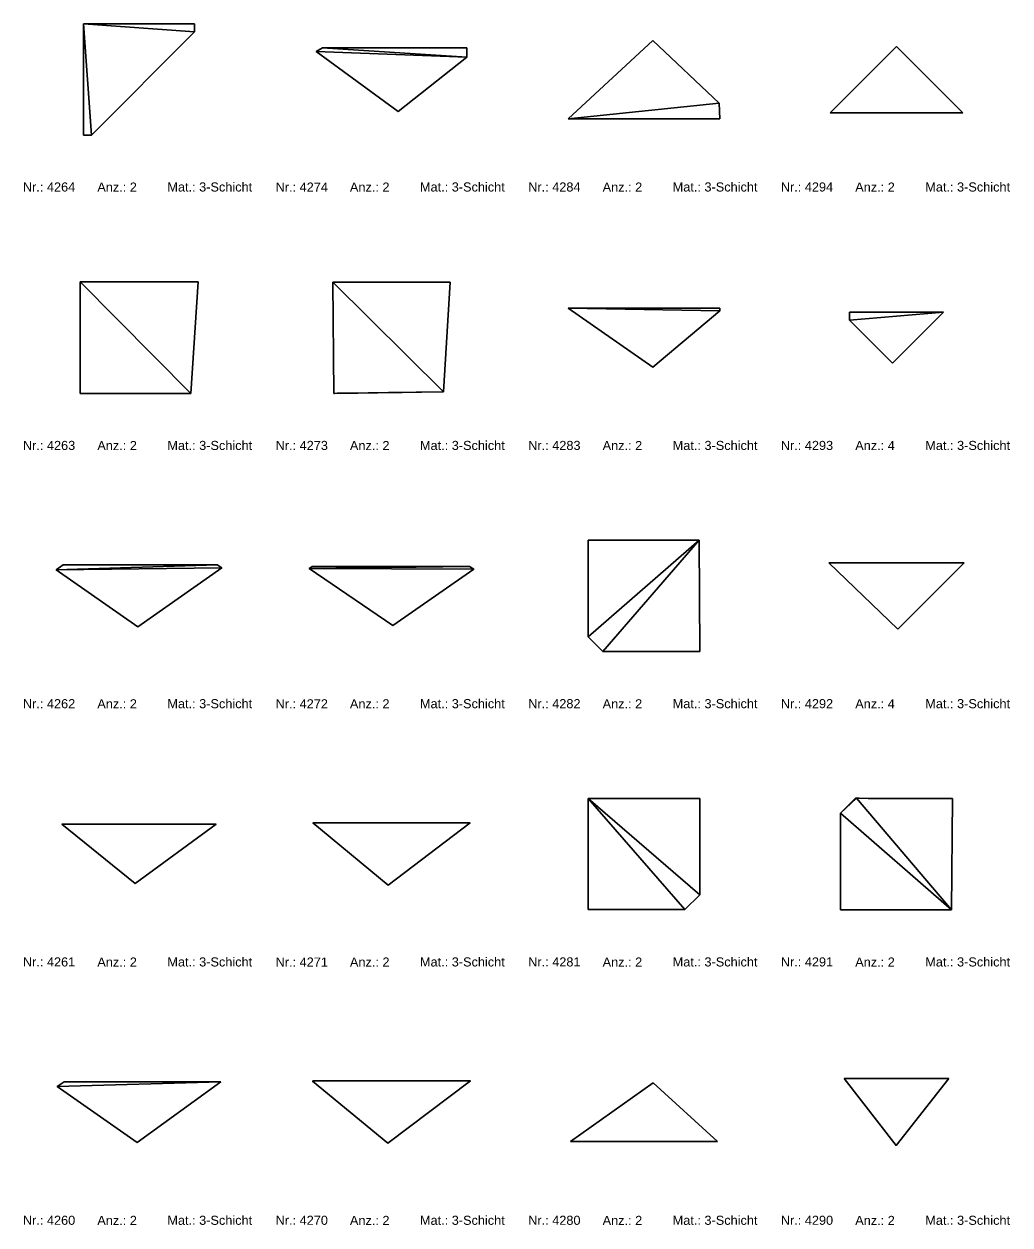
# Model space of a CAD drawing. Header units: millimetres. Extents: x -1099 to 66227, y -20588 to 1633.
# Drawn here: x 57441 to 66227, y -20588 to -9887 of the extents above; entities that cross this region are included whole.
import ezdxf

# ---------------------------------------------------------------- set-up
doc = ezdxf.new("R2010")
doc.units = ezdxf.units.MM
doc.header["$LTSCALE"] = 12.5
doc.layers.add('CURVES', color=1, linetype='Continuous', true_color=0xff0000)
doc.layers.add('TEXT', color=1, linetype='Continuous', true_color=0xff0000)
doc.styles.add('ARIAL_REGULAR', font='arial.ttf')

msp = doc.modelspace()

# ---------------------------------------------------------------- texts
at = {"layer": 'TEXT', "attachment_point": 7, "style": 'ARIAL_REGULAR'}
for s, insert, char_height, width in [('Nr.: 4264', (57431, -11381), 81.1, 1078.73), ('Anz.: 2', (58094, -11381), 81.1, 853.81), ('Mat.: 3-Schicht', (58718, -11381), 81.15, 1665.28), ('Nr.: 4274', (59683, -11381), 81.1, 1078.73), ('Anz.: 2', (60345, -11381), 81.1, 853.81), ('Mat.: 3-Schicht', (60969, -11381), 81.15, 1665.28), ('Nr.: 4284', (61934, -11381), 81.1, 1078.73), ('Anz.: 2', (62597, -11381), 81.1, 853.81), ('Mat.: 3-Schicht', (63221, -11381), 81.15, 1665.28), ('Nr.: 4294', (64185, -11381), 81.1, 1078.73), ('Anz.: 2', (64848, -11381), 81.1, 853.81), ('Mat.: 3-Schicht', (65472, -11381), 81.15, 1665.28), ('Nr.: 4263', (57431, -13684), 81.1, 1079.61), ('Anz.: 2', (58094, -13684), 81.1, 853.81), ('Mat.: 3-Schicht', (58718, -13684), 81.15, 1665.28), ('Nr.: 4273', (59683, -13684), 81.1, 1079.61), ('Anz.: 2', (60345, -13684), 81.1, 853.81), ('Mat.: 3-Schicht', (60969, -13684), 81.15, 1665.28), ('Nr.: 4283', (61934, -13684), 81.1, 1079.61), ('Anz.: 2', (62597, -13684), 81.1, 853.81), ('Mat.: 3-Schicht', (63221, -13684), 81.15, 1665.28), ('Nr.: 4293', (64185, -13684), 81.1, 1079.61), ('Anz.: 4', (64848, -13684), 81.1, 854.69), ('Mat.: 3-Schicht', (65472, -13684), 81.15, 1665.28), ('Nr.: 4262', (57431, -15985), 81.1, 1077.85), ('Anz.: 2', (58094, -15985), 81.1, 853.81), ('Mat.: 3-Schicht', (58718, -15985), 81.15, 1665.28), ('Nr.: 4272', (59683, -15985), 81.1, 1077.85), ('Anz.: 2', (60345, -15985), 81.1, 853.81), ('Mat.: 3-Schicht', (60969, -15985), 81.15, 1665.28), ('Nr.: 4282', (61934, -15985), 81.1, 1077.85), ('Anz.: 2', (62597, -15985), 81.1, 853.81), ('Mat.: 3-Schicht', (63221, -15985), 81.15, 1665.28), ('Nr.: 4292', (64185, -15985), 81.1, 1077.85), ('Anz.: 4', (64848, -15985), 81.1, 854.69), ('Mat.: 3-Schicht', (65472, -15985), 81.15, 1665.28), ('Nr.: 4261', (57431, -18286), 81.1, 1048.74), ('Anz.: 2', (58094, -18286), 81.1, 853.81), ('Mat.: 3-Schicht', (58718, -18286), 81.15, 1665.28), ('Nr.: 4271', (59683, -18286), 81.1, 1048.74), ('Anz.: 2', (60345, -18286), 81.1, 853.81), ('Mat.: 3-Schicht', (60969, -18286), 81.15, 1665.28), ('Nr.: 4281', (61934, -18286), 81.1, 1048.74), ('Anz.: 2', (62597, -18286), 81.1, 853.81), ('Mat.: 3-Schicht', (63221, -18286), 81.15, 1665.28), ('Nr.: 4291', (64185, -18286), 81.1, 1048.74), ('Anz.: 2', (64848, -18286), 81.1, 853.81), ('Mat.: 3-Schicht', (65472, -18286), 81.15, 1665.28), ('Nr.: 4260', (57431, -20588), 81.1, 1079.61), ('Anz.: 2', (58094, -20588), 81.1, 853.81), ('Mat.: 3-Schicht', (58718, -20588), 81.15, 1665.28), ('Nr.: 4270', (59683, -20588), 81.1, 1079.61), ('Anz.: 2', (60345, -20588), 81.1, 853.81), ('Mat.: 3-Schicht', (60969, -20588), 81.15, 1665.28), ('Nr.: 4280', (61934, -20588), 81.1, 1079.61), ('Anz.: 2', (62597, -20588), 81.1, 853.81), ('Mat.: 3-Schicht', (63221, -20588), 81.15, 1665.28), ('Nr.: 4290', (64185, -20588), 81.1, 1079.61), ('Anz.: 2', (64848, -20588), 81.1, 853.81), ('Mat.: 3-Schicht', (65472, -20588), 81.15, 1665.28)]:
    msp.add_mtext(s, dxfattribs=dict(at, insert=insert, char_height=char_height, width=width))

# ---------------------------------------------------------------- meshes
at = {"layer": 'CURVES'}
mesh = msp.add_polyface(dxfattribs=at)
corners = [(58961, -9887), (57970, -9887), (57970, -9887, 100), (58961, -9887, 100), (57970, -9887, 100), (57970, -9887), (57970, -10878), (57970, -10878, 100), (57970, -10878, 100), (57970, -10878), (58041, -10878), (58041, -10878, 100), (58041, -10878, 100), (58041, -10878), (58961, -9958), (58961, -9958, 100), (58961, -9887), (58961, -9887, 100), (58961, -9958, 100), (58961, -9958), (57970, -9887), (58961, -9887), (57970, -10878), (58041, -10878), (58961, -9958), (58961, -9887, 100), (57970, -9887, 100), (57970, -10878, 100), (58041, -10878, 100), (58961, -9958, 100)]
mesh.append_faces([[corners[k] for k in face] for face in [(0, 1, 2, 3), (5, 6, 7, 4), (11, 8, 9, 10), (15, 12, 13, 14), (17, 18, 19, 16), (20, 23, 22, 22), (21, 24, 20, 20), (23, 20, 24, 24), (28, 26, 27, 27), (26, 29, 25, 25), (28, 29, 26, 26)]])
mesh = msp.add_polyface(dxfattribs=at)
corners = [(63636, -10594), (63043, -10034), (63043, -10034, 100), (63636, -10594, 100), (63043, -10034, 100), (63043, -10034), (62290, -10731), (62290, -10731, 100), (62290, -10731, 100), (62290, -10731), (63642, -10731), (63642, -10731, 100), (63636, -10594), (63636, -10594, 100), (63642, -10731, 100), (63642, -10731), (63043, -10034), (63636, -10594), (62290, -10731), (63642, -10731), (63636, -10594, 100), (63043, -10034, 100), (62290, -10731, 100), (63642, -10731, 100)]
mesh.append_faces([[corners[k] for k in face] for face in [(0, 1, 2, 3), (7, 4, 5, 6), (8, 9, 10, 11), (13, 14, 15, 12), (17, 19, 18, 18), (18, 16, 17, 17), (20, 21, 22, 22), (22, 23, 20, 20)]])
mesh = msp.add_polyface(dxfattribs=at)
corners = [(61388, -10100), (60101, -10100), (60101, -10100, 100), (61388, -10100, 100), (60101, -10100, 100), (60101, -10100), (60044, -10132), (60044, -10132, 100), (60044, -10132, 100), (60044, -10132), (60774, -10666), (60774, -10666, 100), (60774, -10666, 100), (60774, -10666), (61388, -10183), (61388, -10183, 100), (61388, -10100), (61388, -10100, 100), (61388, -10183, 100), (61388, -10183), (60101, -10100), (61388, -10100), (60044, -10132), (60774, -10666), (61388, -10183), (61388, -10100, 100), (60101, -10100, 100), (60044, -10132, 100), (60774, -10666, 100), (61388, -10183, 100)]
mesh.append_faces([[corners[k] for k in face] for face in [(3, 0, 1, 2), (7, 4, 5, 6), (8, 9, 10, 11), (15, 12, 13, 14), (17, 18, 19, 16), (22, 24, 23, 23), (24, 20, 21, 21), (22, 20, 24, 24), (29, 26, 27, 27), (26, 29, 25, 25), (28, 29, 27, 27)]])
mesh = msp.add_polyface(dxfattribs=at)
corners = [(65216, -10087), (65215, -10087), (65215, -10087, 100), (65216, -10087, 100), (65215, -10087, 100), (65215, -10087), (64624, -10678), (64624, -10678, 100), (64624, -10678, 100), (64624, -10678), (65807, -10678), (65807, -10678, 100), (65216, -10087), (65216, -10087, 100), (65807, -10678, 100), (65807, -10678), (65215, -10087), (65216, -10087), (64624, -10678), (65807, -10678), (65216, -10087, 100), (65215, -10087, 100), (64624, -10678, 100), (65807, -10678, 100)]
mesh.append_faces([[corners[k] for k in face] for face in [(3, 0, 1, 2), (7, 4, 5, 5), (5, 6, 7, 7), (9, 10, 11, 8), (13, 14, 15, 12), (19, 18, 16, 17), (20, 21, 22, 22), (22, 23, 20, 20)]])
mesh = msp.add_polyface(dxfattribs=at)
corners = [(58992, -12186), (57940, -12186), (57940, -12186, 100), (58992, -12186, 100), (57940, -12186, 100), (57940, -12186), (57940, -13179), (57940, -13179, 100), (57940, -13179, 100), (57940, -13179), (58926, -13179), (58926, -13179, 100), (58992, -12186), (58992, -12186, 100), (58926, -13179, 100), (58926, -13179), (57940, -12186), (58992, -12186), (57940, -13179), (58926, -13179), (58992, -12186, 100), (57940, -12186, 100), (57940, -13179, 100), (58926, -13179, 100)]
mesh.append_faces([[corners[k] for k in face] for face in [(3, 0, 1, 2), (4, 5, 6, 7), (8, 9, 10, 11), (13, 14, 15, 12), (16, 19, 18, 18), (19, 16, 17, 17), (22, 23, 20, 21)]])
mesh = msp.add_polyface(dxfattribs=at)
corners = [(61239, -12187), (60193, -12187), (60193, -12187, 100), (61239, -12187, 100), (60193, -12187, 100), (60193, -12187), (60201, -13179), (60201, -13179, 100), (60201, -13179), (60201, -13179, 100), (61180, -13165), (61180, -13165, 100), (60690, -13172, 50), (60202, -13179, 50), (60202, -13179), (60202, -13179, 25), (60201, -13179, 50), (60201, -13179, 25), (60201, -13179, 12), (60201, -13179, 25), (60201, -13179, 12), (60201, -13179, 6), (60201, -13179, 12), (60201, -13179, 6), (60690, -13172, 25), (60324, -13177, 50), (60324, -13177, 25), (60935, -13169, 50), (60324, -13177, 12), (60202, -13179, 25), (60202, -13179, 12), (60202, -13179, 12), (60324, -13177, 6), (60232, -13178, 12), (60202, -13179, 6), (60232, -13178, 6), (60690, -13172, 12), (60507, -13175, 25), (60507, -13175, 12), (60935, -13169, 25), (60812, -13170, 50), (60812, -13170, 25), (60232, -13178, 3), (60202, -13179, 6), (60202, -13179, 3), (60202, -13179, 3), (60202, -13179, 12), (60202, -13179, 6), (60202, -13179, 6), (60202, -13179, 25), (60202, -13179, 12), (60232, -13178, 2), (60209, -13179, 3), (60202, -13179, 2), (60209, -13179, 2), (60324, -13177, 3), (60278, -13178, 6), (60278, -13178, 3), (60507, -13175, 6), (60415, -13176, 12), (60415, -13176, 6), (60202, -13179, 100), (60690, -13172, 75), (60202, -13179, 75), (60324, -13177, 75), (60324, -13177, 88), (60202, -13179, 88), (60202, -13179, 75), (60202, -13179, 88), (60201, -13179, 75), (60324, -13177, 94), (60202, -13179, 94), (60232, -13178, 88), (60232, -13178, 94), (60690, -13172, 88), (60507, -13175, 75), (60507, -13175, 88), (60935, -13169, 75), (60812, -13170, 75), (60232, -13178, 97), (60202, -13179, 97), (60202, -13179, 94), (60202, -13179, 97), (60202, -13179, 94), (60202, -13179, 88), (60202, -13179, 94), (60201, -13179, 88), (60202, -13179, 75), (60202, -13179, 88), (60232, -13178, 98), (60202, -13179, 98), (60209, -13179, 97), (60209, -13179, 98), (60324, -13177, 97), (60278, -13178, 94), (60278, -13178, 97), (60507, -13175, 94), (60415, -13176, 88), (60415, -13176, 94), (60201, -13179, 75), (60201, -13179, 88), (60201, -13179, 94), (60201, -13179, 88), (60201, -13179, 94), (61239, -12187), (61239, -12187, 100), (61180, -13165, 100), (61180, -13165), (60193, -12187), (61239, -12187), (60201, -13179), (61180, -13165), (60202, -13179), (61239, -12187, 100), (60193, -12187, 100), (60201, -13179, 100), (60202, -13179, 100), (61180, -13165, 100)]
mesh.append_faces([[corners[k] for k in face] for face in [(2, 3, 0, 1), (5, 6, 7, 4), (98, 70, 65, 97), (96, 98, 97, 76), (97, 65, 64, 64), (75, 76, 97, 97), (64, 75, 97, 97), (74, 76, 75, 62), (95, 79, 73, 94), (93, 95, 94, 70), (92, 90, 82, 91), (89, 92, 91, 79), (82, 80, 71, 81), (91, 82, 81, 81), (73, 79, 91, 91), (81, 73, 91, 91), (81, 71, 68, 68), (72, 73, 81, 81), (68, 72, 81, 81), (94, 73, 72, 72), (65, 70, 94, 94), (72, 65, 94, 94), (85, 83, 66, 84), (71, 85, 84, 68), (84, 66, 63, 63), (67, 68, 84, 84), (63, 67, 84, 84), (72, 68, 67, 67), (64, 65, 72, 72), (67, 64, 72, 72), (67, 63, 13, 13), (25, 64, 67, 67), (13, 25, 67, 67), (75, 64, 25, 25), (12, 62, 75, 75), (25, 12, 75, 75), (88, 86, 69, 87), (66, 88, 87, 63), (101, 103, 102, 100), (86, 100, 99, 69), (87, 69, 16, 16), (13, 63, 87, 87), (16, 13, 87, 87), (49, 15, 13, 13), (16, 17, 49, 49), (13, 16, 49, 49), (17, 19, 20, 18), (20, 22, 23, 21), (15, 49, 50, 30), (49, 17, 18, 50), (37, 24, 12, 12), (25, 26, 37, 37), (12, 25, 37, 37), (29, 26, 25, 25), (13, 15, 29, 29), (25, 13, 29, 29), (33, 28, 26, 26), (29, 31, 33, 33), (26, 29, 33, 33), (46, 31, 29, 29), (15, 30, 46, 46), (29, 15, 46, 46), (31, 46, 48, 34), (46, 30, 47, 48), (56, 32, 28, 28), (33, 35, 56, 56), (28, 33, 56, 56), (43, 35, 33, 33), (31, 34, 43, 43), (33, 31, 43, 43), (52, 42, 35, 35), (43, 45, 52, 52), (35, 43, 52, 52), (43, 34, 44, 45), (42, 52, 54, 51), (52, 45, 53, 54), (32, 56, 57, 55), (56, 35, 42, 57), (24, 37, 38, 36), (59, 38, 37, 37), (26, 28, 59, 59), (37, 26, 59, 59), (38, 59, 60, 58), (59, 28, 32, 60), (78, 62, 12, 40), (77, 78, 40, 27), (27, 40, 41, 39), (40, 12, 24, 41), (22, 8, 23, 23), (21, 23, 8, 8), (47, 21, 8, 14), (22, 102, 9, 8), (22, 20, 19, 19), (18, 20, 21, 21), (16, 19, 17, 17), (21, 47, 50, 18), (102, 22, 19, 99), (44, 48, 47, 47), (14, 53, 44, 44), (44, 53, 45, 45), (47, 14, 44, 44), (30, 50, 47, 47), (44, 34, 48, 48), (99, 100, 102, 102), (99, 16, 69, 69), (99, 19, 16, 16), (101, 9, 103, 103), (102, 103, 9, 9), (100, 86, 101, 101), (101, 83, 61, 9), (83, 86, 88, 88), (88, 66, 83, 83), (101, 86, 83, 83), (80, 85, 71, 71), (80, 61, 83, 83), (83, 85, 80, 80), (82, 90, 80, 80), (51, 54, 14, 14), (57, 42, 51, 51), (51, 14, 55, 55), (51, 55, 57, 57), (55, 60, 32, 32), (60, 55, 58, 58), (55, 14, 10, 10), (36, 38, 58, 58), (39, 36, 10, 10), (58, 10, 36, 36), (10, 58, 55, 55), (36, 41, 24, 24), (10, 27, 39, 39), (39, 41, 36, 36), (27, 10, 11, 11), (89, 79, 95, 95), (98, 93, 70, 70), (89, 95, 93, 93), (80, 90, 61, 61), (92, 61, 90, 90), (61, 92, 89, 89), (93, 61, 89, 89), (61, 93, 11, 11), (78, 74, 62, 62), (77, 74, 78, 78), (93, 96, 11, 11), (96, 74, 11, 11), (77, 11, 74, 74), (96, 76, 74, 74), (98, 96, 93, 93), (11, 77, 27, 27), (14, 54, 53, 53), (107, 104, 105, 106), (108, 112, 110, 110), (109, 111, 108, 108), (112, 108, 111, 111), (116, 114, 115, 115), (114, 117, 113, 113), (116, 117, 114, 114)]])
mesh = msp.add_polyface(dxfattribs=at)
corners = [(63640, -12420), (62291, -12420), (62291, -12420, 100), (63640, -12420, 100), (62291, -12420, 100), (62291, -12420), (63044, -12945), (63044, -12945, 100), (63044, -12945, 100), (63044, -12945), (63640, -12444), (63640, -12444, 100), (63640, -12420), (63640, -12420, 100), (63640, -12444, 100), (63640, -12444), (62291, -12420), (63640, -12420), (63044, -12945), (63640, -12444), (63640, -12420, 100), (62291, -12420, 100), (63044, -12945, 100), (63640, -12444, 100)]
mesh.append_faces([[corners[k] for k in face] for face in [(3, 0, 1, 2), (7, 4, 5, 6), (8, 9, 10, 11), (13, 14, 15, 12), (16, 19, 18, 18), (19, 16, 17, 17), (23, 21, 22, 22), (21, 23, 20, 20)]])
mesh = msp.add_polyface(dxfattribs=at)
corners = [(65634, -12455), (64797, -12455), (64797, -12455, 100), (65634, -12455, 100), (64797, -12455, 100), (64797, -12455), (64797, -12526), (64797, -12526, 100), (64797, -12526, 100), (64797, -12526), (65180, -12910), (65180, -12910, 100), (65634, -12455), (65634, -12455, 100), (65180, -12910, 100), (65180, -12910), (64797, -12455), (65634, -12455), (64797, -12526), (65180, -12910), (65634, -12455, 100), (64797, -12455, 100), (64797, -12526, 100), (65180, -12910, 100)]
mesh.append_faces([[corners[k] for k in face] for face in [(0, 1, 2, 3), (4, 5, 6, 7), (11, 8, 9, 10), (13, 14, 15, 12), (17, 19, 18, 18), (18, 16, 17, 17), (20, 21, 22, 22), (22, 23, 20, 20)]])
mesh = msp.add_polyface(dxfattribs=at)
corners = [(63456, -14486), (62467, -14486), (62467, -14486, 100), (63456, -14486, 100), (62467, -14486, 100), (62467, -14486), (62467, -15347), (62467, -15347, 100), (62467, -15347, 100), (62467, -15347), (62599, -15479), (62599, -15479, 100), (62599, -15479, 100), (62599, -15479), (63464, -15477), (63464, -15477, 100), (63456, -14486), (63456, -14486, 100), (63464, -15477, 100), (63464, -15477), (62467, -14486), (63456, -14486), (62467, -15347), (62599, -15479), (63464, -15477), (63456, -14486, 100), (62467, -14486, 100), (62467, -15347, 100), (62599, -15479, 100), (63464, -15477, 100)]
mesh.append_faces([[corners[k] for k in face] for face in [(0, 1, 2, 3), (7, 4, 5, 6), (8, 9, 10, 11), (12, 13, 14, 15), (16, 18, 19, 19), (18, 16, 17, 17), (21, 24, 23, 23), (21, 22, 20, 20), (23, 22, 21, 21), (25, 26, 27, 27), (25, 28, 29, 29), (27, 28, 25, 25)]])
mesh = msp.add_polyface(dxfattribs=at)
corners = [(59162, -14706), (57789, -14706), (57789, -14706, 100), (59162, -14706, 100), (57789, -14706, 100), (57789, -14706), (57727, -14752), (57727, -14752, 100), (57727, -14752, 100), (57727, -14752), (58456, -15260), (58456, -15260, 100), (58456, -15260, 100), (58456, -15260), (59205, -14734), (59205, -14734, 100), (59162, -14706), (59162, -14706, 100), (59205, -14734, 100), (59205, -14734), (57789, -14706), (59162, -14706), (57727, -14752), (58456, -15260), (59205, -14734), (59162, -14706, 100), (57789, -14706, 100), (57727, -14752, 100), (58456, -15260, 100), (59205, -14734, 100)]
mesh.append_faces([[corners[k] for k in face] for face in [(3, 0, 1, 2), (5, 6, 7, 4), (8, 9, 10, 11), (12, 13, 14, 15), (17, 18, 19, 16), (24, 23, 22, 22), (24, 22, 21, 21), (20, 21, 22, 22), (25, 26, 27, 27), (27, 29, 25, 25), (28, 29, 27, 27)]])
mesh = msp.add_polyface(dxfattribs=at)
corners = [(61412, -14720), (60010, -14720), (60010, -14720, 100), (61412, -14720, 100), (60010, -14720, 100), (60010, -14720), (59982, -14740), (59982, -14740, 100), (59982, -14740, 100), (59982, -14740), (60728, -15246), (60728, -15246, 100), (60728, -15246, 100), (60728, -15246), (61449, -14745), (61449, -14745, 100), (61412, -14720), (61412, -14720, 100), (61449, -14745, 100), (61449, -14745), (60010, -14720), (61412, -14720), (59982, -14740), (60728, -15246), (61449, -14745), (61412, -14720, 100), (60010, -14720, 100), (59982, -14740, 100), (60728, -15246, 100), (61449, -14745, 100)]
mesh.append_faces([[corners[k] for k in face] for face in [(2, 3, 0, 1), (7, 4, 5, 6), (8, 9, 10, 11), (12, 13, 14, 15), (17, 18, 19, 16), (22, 24, 23, 23), (21, 22, 20, 20), (24, 22, 21, 21), (25, 26, 27, 27), (27, 29, 25, 25), (28, 29, 27, 27)]])
mesh = msp.add_polyface(dxfattribs=at)
corners = [(65819, -14687), (64613, -14687), (64613, -14687, 100), (65819, -14687, 100), (64613, -14687, 100), (64613, -14687), (65228, -15278), (65228, -15278, 100), (65819, -14687), (65819, -14687, 100), (65228, -15278, 100), (65228, -15278), (64613, -14687), (65819, -14687), (65228, -15278), (65819, -14687, 100), (64613, -14687, 100), (65228, -15278, 100)]
mesh.append_faces([[corners[k] for k in face] for face in [(3, 0, 1, 2), (4, 5, 6, 7), (10, 11, 8, 9), (13, 14, 12, 12), (15, 16, 17, 17)]])
mesh = msp.add_polyface(dxfattribs=at)
corners = [(63462, -16787), (62469, -16787), (62469, -16787, 100), (63462, -16787, 100), (62469, -16787, 100), (62469, -16787), (62469, -17778), (62469, -17778, 100), (62469, -17778, 100), (62469, -17778), (63330, -17778), (63330, -17778, 100), (63330, -17778, 100), (63330, -17778), (63462, -17646), (63462, -17646, 100), (63462, -16787), (63462, -16787, 100), (63462, -17646, 100), (63462, -17646), (62469, -16787), (63462, -16787), (62469, -17778), (63330, -17778), (63462, -17646), (63462, -16787, 100), (62469, -16787, 100), (62469, -17778, 100), (63330, -17778, 100), (63462, -17646, 100)]
mesh.append_faces([[corners[k] for k in face] for face in [(3, 0, 1, 2), (4, 5, 6, 7), (8, 9, 10, 11), (12, 13, 14, 15), (18, 19, 16, 17), (20, 23, 22, 22), (21, 24, 20, 20), (23, 20, 24, 24), (28, 26, 27, 27), (26, 29, 25, 25), (28, 29, 26, 26)]])
mesh = msp.add_polyface(dxfattribs=at)
corners = [(65715, -16788), (65715, -16788, 100), (64849, -16786), (64849, -16786, 100), (64858, -16786), (65282, -16787, 50), (64856, -16786, 50), (64856, -16786, 25), (64962, -16787, 50), (65282, -16787, 25), (64962, -16787, 25), (65499, -16788, 50), (64856, -16786, 12), (64858, -16786, 25), (64962, -16787, 12), (64858, -16786, 12), (64853, -16786, 50), (64853, -16786, 25), (64858, -16786, 6), (64882, -16786, 12), (64962, -16787, 6), (64882, -16786, 6), (65122, -16787, 25), (65282, -16787, 12), (65122, -16787, 12), (65391, -16788, 50), (65499, -16788, 25), (65391, -16788, 25), (64858, -16786, 100), (64856, -16786, 75), (64853, -16786, 75), (65282, -16787, 75), (64962, -16787, 75), (64856, -16786, 88), (64962, -16787, 88), (64858, -16786, 75), (64858, -16786, 88), (64858, -16786, 94), (64962, -16787, 94), (64882, -16786, 88), (64882, -16786, 94), (65282, -16787, 88), (65122, -16787, 75), (65122, -16787, 88), (65499, -16788, 75), (65391, -16788, 75), (64849, -16786, 100), (64849, -16786), (64716, -16920), (64716, -16920, 100), (64716, -16920, 100), (64716, -16920), (64716, -17779), (64716, -17779, 100), (64716, -17779, 100), (64716, -17779), (65707, -17779), (65707, -17779, 100), (65715, -16788), (65715, -16788, 100), (65707, -17779, 100), (65707, -17779), (64849, -16786), (64858, -16786), (65715, -16788), (64716, -16920), (64716, -17779), (65707, -17779), (65715, -16788, 100), (64858, -16786, 100), (64849, -16786, 100), (64716, -16920, 100), (64716, -17779, 100), (65707, -17779, 100)]
mesh.append_faces([[corners[k] for k in face] for face in [(45, 44, 11, 25), (31, 45, 25, 5), (5, 25, 27, 9), (25, 11, 26, 27), (30, 29, 6, 16), (40, 38, 34, 39), (37, 40, 39, 36), (39, 34, 32, 32), (35, 36, 39, 39), (32, 35, 39, 39), (33, 36, 35, 29), (43, 41, 31, 42), (34, 43, 42, 32), (42, 31, 5, 5), (8, 32, 42, 42), (5, 8, 42, 42), (35, 32, 8, 8), (6, 29, 35, 35), (8, 6, 35, 35), (13, 7, 6, 6), (8, 10, 13, 13), (6, 8, 13, 13), (22, 10, 8, 8), (5, 9, 22, 22), (8, 5, 22, 22), (10, 22, 24, 14), (22, 9, 23, 24), (7, 13, 15, 12), (19, 15, 13, 13), (10, 14, 19, 19), (13, 10, 19, 19), (15, 19, 21, 18), (19, 14, 20, 21), (16, 6, 7, 17), (26, 0, 23, 23), (4, 20, 23, 23), (23, 27, 26, 26), (27, 23, 9, 9), (11, 0, 26, 26), (14, 24, 20, 20), (23, 20, 24, 24), (4, 23, 0, 0), (1, 11, 44, 44), (45, 41, 44, 44), (1, 44, 41, 41), (0, 11, 1, 1), (45, 31, 41, 41), (38, 43, 34, 34), (41, 43, 38, 38), (28, 1, 41, 41), (38, 28, 41, 41), (18, 21, 4, 4), (20, 4, 21, 21), (12, 15, 18, 18), (18, 4, 12, 12), (17, 12, 2, 2), (4, 2, 12, 12), (12, 17, 7, 7), (17, 2, 16, 16), (33, 28, 37, 37), (40, 37, 28, 28), (37, 36, 33, 33), (38, 40, 28, 28), (3, 33, 30, 30), (29, 30, 33, 33), (16, 3, 30, 30), (28, 33, 3, 3), (3, 16, 2, 2), (46, 47, 48, 49), (50, 51, 52, 53), (54, 55, 56, 57), (58, 60, 61, 61), (60, 58, 59, 59), (67, 66, 65, 65), (63, 67, 65, 65), (64, 67, 63, 63), (62, 63, 65, 65), (70, 71, 69, 69), (72, 73, 71, 71), (68, 69, 73, 73), (71, 73, 69, 69)]])
mesh = msp.add_polyface(dxfattribs=at)
corners = [(61416, -17006), (60015, -17006), (60015, -17006, 100), (61416, -17006, 100), (60015, -17006, 100), (60015, -17006), (60686, -17559), (60686, -17559, 100), (61416, -17006), (61416, -17006, 100), (60686, -17559, 100), (60686, -17559), (60015, -17006), (61416, -17006), (60686, -17559), (61416, -17006, 100), (60015, -17006, 100), (60686, -17559, 100)]
mesh.append_faces([[corners[k] for k in face] for face in [(3, 0, 1, 2), (5, 6, 7, 4), (9, 10, 11, 8), (13, 14, 12, 12), (15, 16, 17, 17)]])
mesh = msp.add_polyface(dxfattribs=at)
corners = [(59152, -17018), (57779, -17018), (57779, -17018, 100), (59152, -17018, 100), (57779, -17018, 100), (57779, -17018), (58431, -17547), (58431, -17547, 100), (59152, -17018), (59152, -17018, 100), (58431, -17547, 100), (58431, -17547), (57779, -17018), (59152, -17018), (58431, -17547), (59152, -17018, 100), (57779, -17018, 100), (58431, -17547, 100)]
mesh.append_faces([[corners[k] for k in face] for face in [(2, 3, 0, 1), (5, 6, 7, 4), (11, 8, 9, 10), (13, 14, 12, 12), (15, 16, 17, 17)]])
mesh = msp.add_polyface(dxfattribs=at)
corners = [(59195, -19312), (57799, -19312), (57799, -19312, 100), (59195, -19312, 100), (57799, -19312, 100), (57799, -19312), (57736, -19355), (57736, -19355, 100), (57736, -19355, 100), (57736, -19355), (58450, -19853), (58450, -19853, 100), (59195, -19312), (59195, -19312, 100), (58450, -19853, 100), (58450, -19853), (57799, -19312), (59195, -19312), (57736, -19355), (58450, -19853), (59195, -19312, 100), (57799, -19312, 100), (57736, -19355, 100), (58450, -19853, 100)]
mesh.append_faces([[corners[k] for k in face] for face in [(3, 0, 1, 2), (4, 5, 6, 7), (8, 9, 10, 11), (14, 15, 12, 13), (17, 19, 18, 18), (18, 16, 17, 17), (20, 21, 22, 22), (22, 23, 20, 20)]])
mesh = msp.add_polyface(dxfattribs=at)
corners = [(61420, -19305), (60017, -19305), (60017, -19305, 100), (61420, -19305, 100), (60017, -19305, 100), (60017, -19305), (60012, -19308), (60012, -19308, 100), (60012, -19308, 100), (60012, -19308), (60683, -19860), (60683, -19860, 100), (61420, -19305), (61420, -19305, 100), (60683, -19860, 100), (60683, -19860), (60017, -19305), (61420, -19305), (60012, -19308), (60683, -19860), (61420, -19305, 100), (60017, -19305, 100), (60012, -19308, 100), (60683, -19860, 100)]
mesh.append_faces([[corners[k] for k in face] for face in [(3, 0, 1, 2), (4, 5, 6, 7), (8, 9, 10, 11), (14, 15, 12, 13), (17, 19, 18, 18), (18, 16, 17, 17), (20, 21, 22, 22), (22, 23, 20, 20)]])
mesh = msp.add_polyface(dxfattribs=at)
corners = [(63046, -19323), (62310, -19843), (62310, -19843, 100), (63046, -19323, 100), (62310, -19843, 100), (62310, -19843), (63622, -19843), (63622, -19843, 100), (63046, -19323), (63046, -19323, 100), (63622, -19843, 100), (63622, -19843), (62310, -19843), (63046, -19323), (63622, -19843), (63046, -19323, 100), (62310, -19843, 100), (63622, -19843, 100)]
mesh.append_faces([[corners[k] for k in face] for face in [(3, 0, 1, 2), (4, 5, 6, 7), (10, 11, 8, 9), (14, 12, 13, 13), (15, 16, 17, 17)]])
mesh = msp.add_polyface(dxfattribs=at)
corners = [(65682, -19283), (64750, -19283), (64750, -19283, 100), (65682, -19283, 100), (64750, -19283, 100), (64750, -19283), (65214, -19881), (65214, -19881, 100), (65682, -19283), (65682, -19283, 100), (65214, -19881, 100), (65214, -19881), (64750, -19283), (65682, -19283), (65214, -19881), (65682, -19283, 100), (64750, -19283, 100), (65214, -19881, 100)]
mesh.append_faces([[corners[k] for k in face] for face in [(3, 0, 1, 2), (6, 4, 5, 5), (4, 6, 7, 7), (9, 10, 11, 11), (11, 8, 9, 9), (13, 14, 12, 12), (15, 16, 17, 17)]])

doc.saveas('drawing.dxf')
